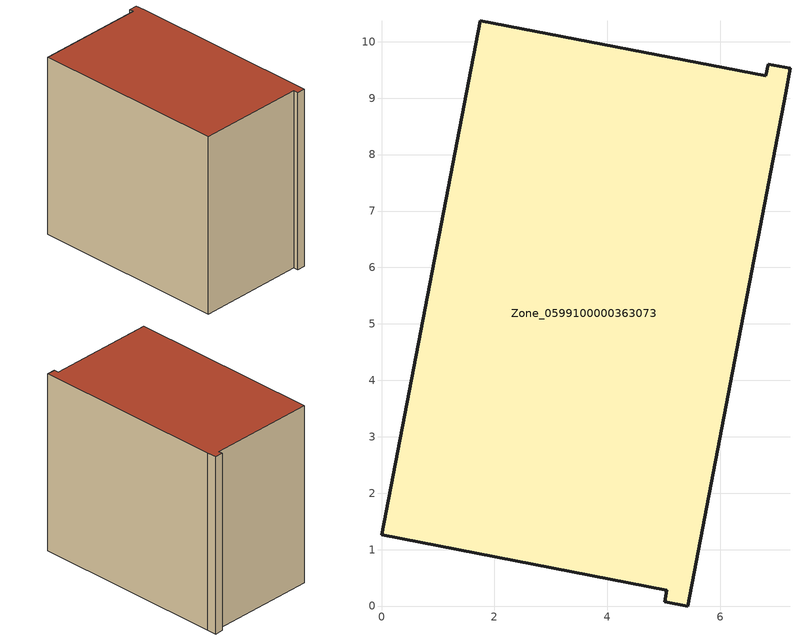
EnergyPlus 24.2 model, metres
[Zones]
Zone_0599100000363073
 floor ground (C_G): 5.06,0.28 0,1.26 1.75,10.37 6.81,9.4 6.85,9.6 7.24,9.53 7.17,9.09 5.42,0 5.02,0.08 z0
 wall outside (C_F): 0,1.26 5.06,0.28 5.02,0.08 5.42,0 7.17,9.09 7.24,9.53 6.85,9.6 6.81,9.4 1.75,10.37 0,1.26 z0:8.61
 roof outside (C_R): 5.42,0 7.17,9.09 7.24,9.53 6.85,9.6 6.81,9.4 1.75,10.37 0,1.26 5.06,0.28 5.02,0.08 z8.61
[BUILDING]
Pand.0599100000363073: North Axis=0; Terrain=City; Loads Convergence Tolerance Value=0.04; Temperature Convergence Tolerance Value=0.4; Solar Distribution=FullExterior; Maximum Number of Warmup Days=25; Minimum Number of Warmup Days=1
[Site:Location]
Rotterdam.The.Hague.AP_ZH_NLD Design_Conditions: Latitude=51.96; Longitude=4.45; Time Zone=1; Elevation=-4.5
[SITE:GROUNDTEMPERATURE:BUILDINGSURFACE]
18, 18, 18, 18, 18, 18, 18, 18, 18, 18, 18, 18
[MATERIAL] Thermal Absorptance=0.9; Solar Absorptance=0.7; Visible Absorptance=0.7
Name | Roughness | Thickness | Conductivity | Density | Specific Heat
G.TI.1992-2005 | MediumSmooth | 0.15 | 0.06 | 540 | 1210
F.TI.1992-2005 | Rough | 0.3 | 0.12 | 1920 | 840
R.TI.1992-2005 | MediumRough | 0.2 | 0.08 | 1500 | 1000
[CONSTRUCTION]
C_G: G.TI.1992-2005
C_F: F.TI.1992-2005
C_R: R.TI.1992-2005
[ZONE]
Zone_0599100000363073: Type=1; Multiplier=1; Ceiling Height=Autocalculate; Volume=Autocalculate; Floor Area=autocalculate; Part of Total Floor Area=Yes
[ZONEINFILTRATION:DESIGNFLOWRATE]
Infil_Zone_0599100000363073: Zone or ZoneList or Space or SpaceList=Zone_0599100000363073; Schedule=AlwaysOn; Design Flow Rate Calculation Method=Flow/Area; Flow Rate per Floor Area=0.0015; Constant Term Coefficient=1; Temperature Term Coefficient=0; Velocity Term Coefficient=0; Velocity Squared Term Coefficient=0
[HVACTEMPLATE:ZONE:IDEALLOADSAIRSYSTEM]
Zone_0599100000363073: Maximum Heating Supply Air Temperature=50; Minimum Cooling Supply Air Temperature=13; Maximum Heating Supply Air Humidity Ratio=0.0156; Minimum Cooling Supply Air Humidity Ratio=0.0077; Heating Limit=NoLimit; Cooling Limit=NoLimit; Dehumidification Control Type=ConstantSensibleHeatRatio; Cooling Sensible Heat Ratio=0.7; Dehumidification Setpoint=60; Humidification Control Type=None; Humidification Setpoint=30; Outdoor Air Method=None; Outdoor Air Flow Rate per Person=0.00944; Outdoor Air Flow Rate per Zone Floor Area=0; Outdoor Air Flow Rate per Zone=0; Demand Controlled Ventilation Type=None; Outdoor Air Economizer Type=NoEconomizer; Heat Recovery Type=None; Sensible Heat Recovery Effectiveness=0.7; Latent Heat Recovery Effectiveness=0.65
[ZONECONTROL:THERMOSTAT]
ThermostatControl_Zone_0599100000363073: Zone or ZoneList=Zone_0599100000363073; Control Type Schedule=DualSetpointControlType; Control 1=Thermostat_Zone_0599100000363073; Temperature Difference Between Cutout And Setpoint=0
[THERMOSTATSETPOINT:DUALSETPOINT]
Thermostat_Zone_0599100000363073: Heating Setpoint Temperature Schedule=HeatingSetpoint_Zone_0599100000363073; Cooling Setpoint Temperature Schedule=CoolingSetpoint_Zone_0599100000363073
[SCHEDULE:COMPACT]
HeatingSetpoint_Zone_0599100000363073: Through: 12/31, For: AllDays, Until: 24:00, 21
CoolingSetpoint_Zone_0599100000363073: Through: 12/31, For: AllDays, Until: 24:00, 24
DualSetpointControlType: Through: 12/31, For: AllDays, Until: 24:00, 4
AlwaysOn: Through: 12/31, For: AllDays, Until: 24:00, 1
